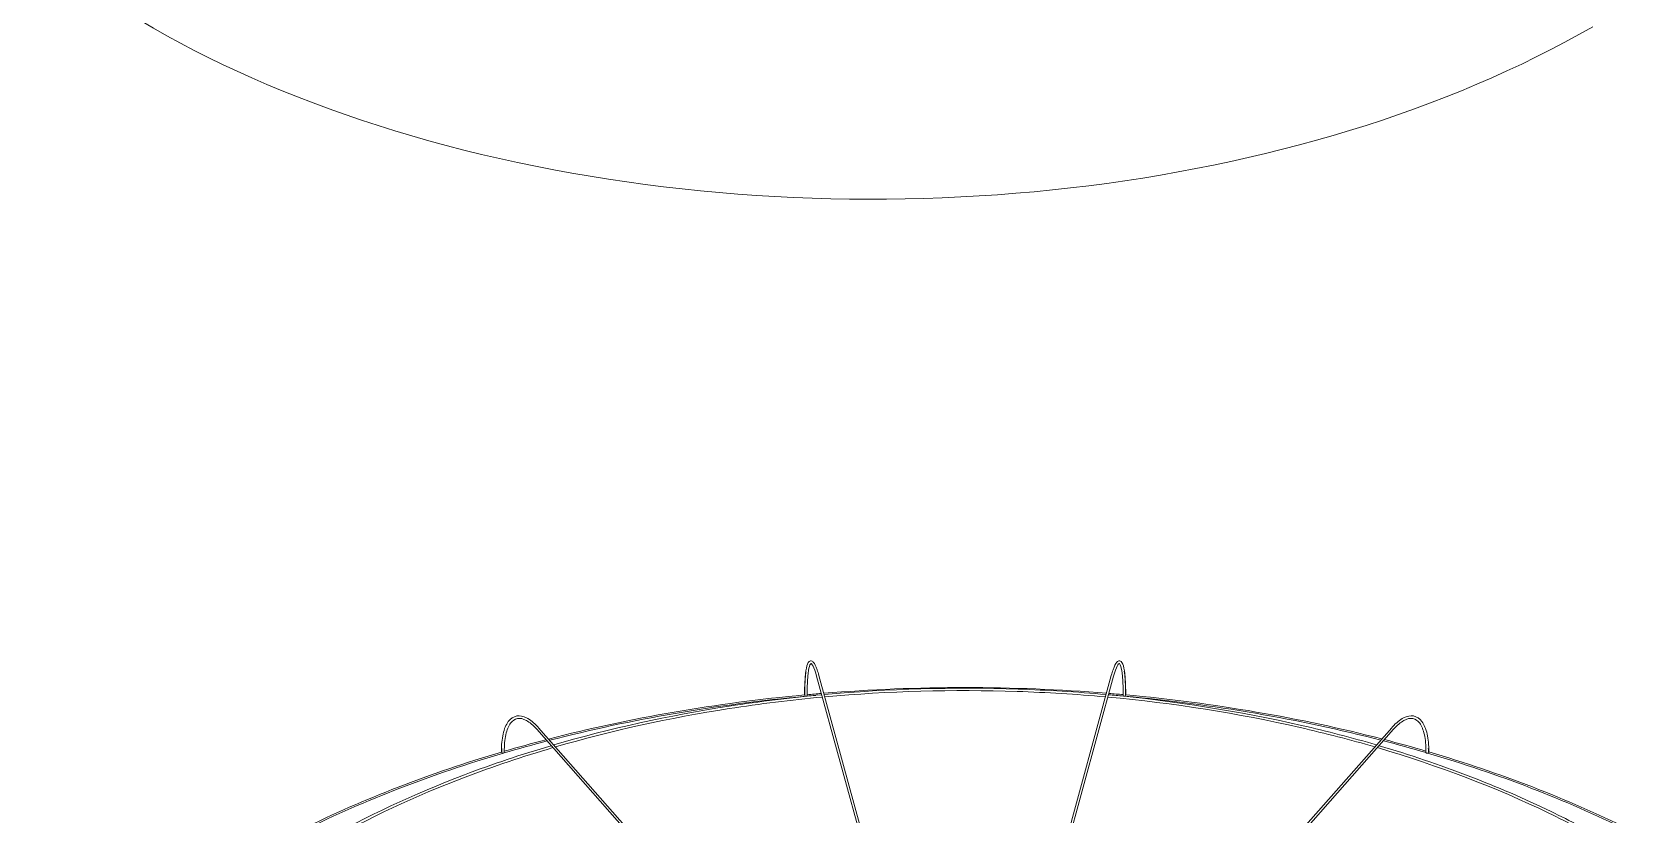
# Model space of a CAD drawing. Header units: millimetres. Extents: x -312439 to 477422, y -331570 to 212570.
# Drawn here: x 398408 to 398818.5, y 106753.4 to 106954.5 of the extents above; entities that cross this region are included whole.
import ezdxf

# ---------------------------------------------------------------- set-up
doc = ezdxf.new("R2010")
doc.units = ezdxf.units.MM

msp = doc.modelspace()

# ---------------------------------------------------------------- linework, layer by layer
at = {"color": 0, "linetype": 'Continuous', "lineweight": 0, "extrusion": (0, 0.816497, 0.57735)}
for p, q in [((398609.794, 106788.83), (398643.388, 106666.375)), ((398610.385, 106788.992), (398644.006, 106666.434)), ((398651.956, 106666.434), (398685.577, 106788.992)), ((398686.168, 106788.83), (398652.575, 106666.375)), ((398635.286, 106664.709), (398537.787, 106775.188)), ((398635.927, 106664.908), (398538.246, 106775.593)), ((398660.035, 106664.908), (398757.717, 106775.593)), ((398758.176, 106775.188), (398660.676, 106664.709))]:
    msp.add_line(p, q, dxfattribs=at)
at = {"color": 3, "linetype": 'Continuous', "lineweight": 0}
msp.add_ellipse((398623.967, 107062.852), major_axis=(-262.225, 0), ratio=0.5773503, start_param=0, end_param=2.3561945, dxfattribs=at)
at = {"color": 0, "linetype": 'Continuous', "lineweight": 0}
for centre, major_axis, ratio, start_param, end_param in [((398648.089, 106634.515), (-262.225, 0), 0.5773503, 4.5737285, 4.8518651), ((398648.089, 106634.515), (-262.225, 0), 0.5773503, 4.8709744, 5.1337903), ((398648.089, 106634.515), (-261.613, 0), 0.5773503, 4.8702538, 5.1336735), ((398606.984, 106784.022), (0.306, 0), 0.5773503, 3.1415927, 3.7072911), ((398607.032, 106783.847), (0.306, 0.001), 0.5647458, 3.2969897, 4.867786), ((398607.032, 106783.847), (0.306, 0.001), 0.5647458, 4.867786, 6.2831853), ((398648.089, 106634.515), (-261.613, 0), 0.5773503, 4.8601846, 4.8693633), ((398648.089, 106634.515), (-262.225, 0), 0.5773503, 4.8542575, 4.8684283), ((398648.089, 106634.515), (-261.613, 0), 0.5773503, 4.556469, 4.5713736), ((398648.089, 106634.515), (-262.225, 0), 0.5773503, 4.5571855, 4.5713361), ((398688.93, 106783.847), (0.306, -0.001), 0.5647458, 3.1415927, 4.5569919), ((398688.93, 106783.847), (0.306, -0.001), 0.5647458, 4.5569919, 6.1277883), ((398648.089, 106634.515), (-261.613, 0), 0.5773503, 4.2918428, 4.5551023), ((398688.978, 106784.022), (0.306, 0), 0.5773503, 5.7174869, 6.2831853), ((398648.089, 106634.515), (-262.225, 0), 0.5773503, 4.2917243, 4.5546375), ((398648.089, 106634.515), (-262.225, 0), 0.5773503, 5.1849758, 5.420347), ((398648.089, 106634.515), (-261.613, 0), 0.5773503, 5.183912, 5.4201653), ((398529.003, 106769.393), (0.306, 0), 0.5773503, 3.1415927, 4.134446), ((398529.142, 106769.235), (0.306, 0.003), 0.5659728, 3.6079382, 5.1787345), ((398529.142, 106769.235), (0.306, 0.003), 0.5659728, 5.1787345, 6.2831853), ((398648.089, 106634.515), (-261.613, 0), 0.5773503, 5.1364588, 5.1836819), ((398648.089, 106634.515), (-262.225, 0), 0.5773503, 5.1365691, 5.1818933), ((398648.089, 106634.515), (-261.613, 0), 0.5773503, 4.242585, 4.2890574), ((398648.089, 106634.515), (-262.225, 0), 0.5773503, 4.2438111, 4.2889455), ((398766.82, 106769.235), (0.306, -0.003), 0.5659728, 3.1415927, 4.2460434), ((398766.82, 106769.235), (0.306, -0.003), 0.5659728, 4.2460434, 5.8168397), ((398648.089, 106634.515), (-261.613, 0), 0.5773503, 4.0051997, 4.2408431), ((398766.959, 106769.393), (0.306, 0), 0.5773503, 5.290332, 6.2831853), ((398648.089, 106634.515), (-262.225, 0), 0.5773503, 4.0050166, 4.2406095)]:
    msp.add_ellipse(centre, major_axis=major_axis, ratio=ratio, start_param=start_param, end_param=end_param, dxfattribs=at)
for points, knots in [([(398606.678, 106784.022), (398606.678, 106785.725), (398606.729, 106787.242), (398606.932, 106789.761), (398607.082, 106790.76), (398607.483, 106792.182), (398607.709, 106792.697), (398608.494, 106792.813), (398608.742, 106792.665), (398609.294, 106792.08), (398609.601, 106791.425), (398610.081, 106790.043), (398610.233, 106789.546), (398610.385, 106788.992)], [4.712389, 4.712389, 4.712389, 4.712389, 5.0265482, 5.0265482, 5.3407075, 5.3407075, 5.6548668, 5.6548668, 5.8236028, 5.8236028, 6.1377621, 6.1377621, 6.2831853, 6.2831853, 6.2831853, 6.2831853]), ([(398607.06, 106790.158), (398607.05, 106790.097), (398607.042, 106790.035), (398606.89, 106788.948), (398606.795, 106787.645), (398606.732, 106785.407), (398606.723, 106784.647), (398606.726, 106783.847)], [1.10131175, 1.10131175, 1.10131175, 1.10131175, 1.12076762, 1.12076762, 1.43803566, 1.43803566, 1.5863026, 1.5863026, 1.5863026, 1.5863026]), ([(398609.794, 106788.83), (398609.476, 106789.99), (398609.157, 106790.881), (398608.601, 106791.962), (398608.351, 106792.112), (398608.325, 106792.112), (398608.12, 106791.963), (398607.768, 106790.799), (398607.624, 106789.949), (398607.413, 106787.705), (398607.351, 106786.275), (398607.338, 106784.387), (398607.337, 106784.12), (398607.338, 106783.848)], [0, 0, 0, 0, 0.3152669, 0.3152669, 0.6094726, 0.6094726, 0.9267406, 0.9267406, 1.2208373, 1.2208373, 1.5356304, 1.5356304, 1.5863402, 1.5863402, 1.5863402, 1.5863402]), ([(398689.284, 106784.022), (398689.284, 106785.725), (398689.233, 106787.242), (398689.03, 106789.761), (398688.881, 106790.76), (398688.479, 106792.182), (398688.253, 106792.697), (398687.468, 106792.813), (398687.22, 106792.665), (398686.669, 106792.08), (398686.361, 106791.425), (398685.882, 106790.043), (398685.729, 106789.546), (398685.577, 106788.992)], [4.712389, 4.712389, 4.712389, 4.712389, 5.0265482, 5.0265482, 5.3407075, 5.3407075, 5.6548668, 5.6548668, 5.8236028, 5.8236028, 6.1377621, 6.1377621, 6.2831853, 6.2831853, 6.2831853, 6.2831853]), ([(398686.168, 106788.83), (398686.486, 106789.99), (398686.805, 106790.881), (398687.362, 106791.962), (398687.611, 106792.112), (398687.637, 106792.112), (398687.842, 106791.963), (398688.194, 106790.799), (398688.339, 106789.949), (398688.549, 106787.705), (398688.611, 106786.275), (398688.624, 106784.387), (398688.625, 106784.12), (398688.624, 106783.848)], [0, 0, 0, 0, 0.3152669, 0.3152669, 0.6094726, 0.6094726, 0.9267406, 0.9267406, 1.2208373, 1.2208373, 1.5356304, 1.5356304, 1.5863402, 1.5863402, 1.5863402, 1.5863402]), ([(398688.903, 106790.158), (398688.912, 106790.097), (398688.921, 106790.035), (398689.073, 106788.948), (398689.167, 106787.645), (398689.23, 106785.407), (398689.239, 106784.647), (398689.237, 106783.847)], [1.10131175, 1.10131175, 1.10131175, 1.10131175, 1.12076762, 1.12076762, 1.43803566, 1.43803566, 1.5863026, 1.5863026, 1.5863026, 1.5863026]), ([(398684.238, 106784.111), (398676.744, 106784.789), (398669.192, 106785.257), (398644.964, 106786.073), (398628.206, 106785.602), (398611.724, 106784.111)], [5.342386, 5.342386, 5.342386, 5.342386, 5.43953692, 5.43953692, 5.65318828, 5.65318828, 5.65318828, 5.65318828]), ([(398684.074, 106783.511), (398676.556, 106784.189), (398668.98, 106784.655), (398644.861, 106785.454), (398628.239, 106784.986), (398611.888, 106783.511)], [5.34285963, 5.34285963, 5.34285963, 5.34285963, 5.44045758, 5.44045758, 5.65271466, 5.65271466, 5.65271466, 5.65271466]), ([(398611.104, 106784.055), (398603.098, 106783.318), (398595.157, 106782.341), (398571.73, 106778.715), (398556.568, 106775.367), (398542.161, 106771.156)], [5.65586592, 5.65586592, 5.65586592, 5.65586592, 5.75969853, 5.75969853, 5.96646224, 5.96646224, 5.96646224, 5.96646224]), ([(398611.269, 106783.455), (398603.192, 106782.714), (398595.182, 106781.728), (398571.861, 106778.11), (398556.865, 106774.802), (398542.609, 106770.649)], [5.65539644, 5.65539644, 5.65539644, 5.65539644, 5.76029586, 5.76029586, 5.96514032, 5.96514032, 5.96514032, 5.96514032]), ([(398753.353, 106770.649), (398747.075, 106772.478), (398740.654, 106774.143), (398718.204, 106779.277), (398701.597, 106781.904), (398684.693, 106783.455)], [5.03043397, 5.03043397, 5.03043397, 5.03043397, 5.12064091, 5.12064091, 5.34017784, 5.34017784, 5.34017784, 5.34017784]), ([(398753.801, 106771.156), (398747.513, 106772.994), (398741.082, 106774.668), (398718.542, 106779.842), (398701.85, 106782.491), (398684.858, 106784.055)], [5.02911205, 5.02911205, 5.02911205, 5.02911205, 5.11935362, 5.11935362, 5.33970837, 5.33970837, 5.33970837, 5.33970837]), ([(398528.697, 106769.393), (398528.697, 106771.108), (398528.847, 106772.657), (398529.444, 106775.283), (398529.888, 106776.361), (398531.069, 106777.946), (398531.818, 106778.452), (398533.458, 106778.737), (398534.318, 106778.563), (398536.131, 106777.643), (398537.096, 106776.857), (398538.12, 106775.734), (398538.183, 106775.664), (398538.246, 106775.593)], [4.712389, 4.712389, 4.712389, 4.712389, 5.0265482, 5.0265482, 5.3407075, 5.3407075, 5.6548668, 5.6548668, 5.9484515, 5.9484515, 6.2626108, 6.2626108, 6.2831853, 6.2831853, 6.2831853, 6.2831853]), ([(398537.787, 106775.188), (398536.872, 106776.223), (398535.964, 106776.989), (398534.281, 106777.911), (398533.515, 106778.067), (398532.174, 106777.832), (398531.577, 106777.438), (398530.55, 106776.04), (398530.133, 106775.035), (398529.581, 106772.532), (398529.441, 106771.041), (398529.447, 106769.334), (398529.448, 106769.286), (398529.448, 106769.238)], [0, 0, 0, 0, 0.3146448, 0.3146448, 0.6289116, 0.6289116, 0.9461796, 0.9461796, 1.2634477, 1.2634477, 1.5772832, 1.5772832, 1.5863402, 1.5863402, 1.5863402, 1.5863402]), ([(398767.266, 106769.393), (398767.266, 106771.108), (398767.115, 106772.657), (398766.519, 106775.283), (398766.074, 106776.361), (398764.893, 106777.946), (398764.144, 106778.452), (398762.504, 106778.737), (398761.644, 106778.563), (398759.831, 106777.643), (398758.867, 106776.857), (398757.842, 106775.734), (398757.779, 106775.664), (398757.717, 106775.593)], [4.712389, 4.712389, 4.712389, 4.712389, 5.0265482, 5.0265482, 5.3407075, 5.3407075, 5.6548668, 5.6548668, 5.9484515, 5.9484515, 6.2626108, 6.2626108, 6.2831853, 6.2831853, 6.2831853, 6.2831853]), ([(398758.176, 106775.188), (398759.09, 106776.223), (398759.998, 106776.989), (398761.681, 106777.911), (398762.447, 106778.067), (398763.788, 106777.832), (398764.385, 106777.438), (398765.412, 106776.04), (398765.829, 106775.035), (398766.381, 106772.532), (398766.521, 106771.041), (398766.515, 106769.334), (398766.515, 106769.286), (398766.514, 106769.238)], [0, 0, 0, 0, 0.3146448, 0.3146448, 0.6289116, 0.6289116, 0.9461796, 0.9461796, 1.2634477, 1.2634477, 1.5772832, 1.5772832, 1.5863402, 1.5863402, 1.5863402, 1.5863402]), ([(398541.513, 106770.966), (398533.839, 106768.705), (398526.381, 106766.2), (398506.149, 106758.512), (398493.972, 106752.804), (398482.895, 106746.454)], [5.96956861, 5.96956861, 5.96956861, 5.96956861, 6.07987049, 6.07987049, 6.27966483, 6.27966483, 6.27966483, 6.27966483]), ([(398541.96, 106770.459), (398534.187, 106768.176), (398526.635, 106765.643), (398506.485, 106757.982), (398494.459, 106752.353), (398483.509, 106746.099)], [5.96825255, 5.96825255, 5.96825255, 5.96825255, 6.08012371, 6.08012371, 6.27780239, 6.27780239, 6.27780239, 6.27780239]), ([(398528.845, 106770.248), (398528.839, 106770.043), (398528.836, 106769.836), (398528.834, 106769.497), (398528.835, 106769.366), (398528.836, 106769.235)], [7.805980691, 7.805980691, 7.805980691, 7.805980691, 7.845140151, 7.845140151, 7.869416781, 7.869416781, 7.869416781, 7.869416781]), ([(398812.454, 106746.099), (398807.851, 106748.728), (398803.059, 106751.247), (398784.561, 106760.186), (398769.738, 106765.839), (398754.002, 106770.459)], [4.71777189, 4.71777189, 4.71777189, 4.71777189, 4.80086127, 4.80086127, 5.02732174, 5.02732174, 5.02732174, 5.02732174]), ([(398813.067, 106746.454), (398808.453, 106749.099), (398803.649, 106751.633), (398785.099, 106760.629), (398770.233, 106766.316), (398754.45, 106770.966)], [4.71590946, 4.71590946, 4.71590946, 4.71590946, 4.79913358, 4.79913358, 5.02600568, 5.02600568, 5.02600568, 5.02600568]), ([(398767.117, 106770.248), (398767.123, 106770.043), (398767.126, 106769.836), (398767.128, 106769.497), (398767.128, 106769.366), (398767.127, 106769.235)], [7.805980691, 7.805980691, 7.805980691, 7.805980691, 7.845140151, 7.845140151, 7.869416781, 7.869416781, 7.869416781, 7.869416781])]:
    msp.add_open_spline(points, degree=3, knots=knots, dxfattribs=at)

doc.saveas('drawing.dxf')
